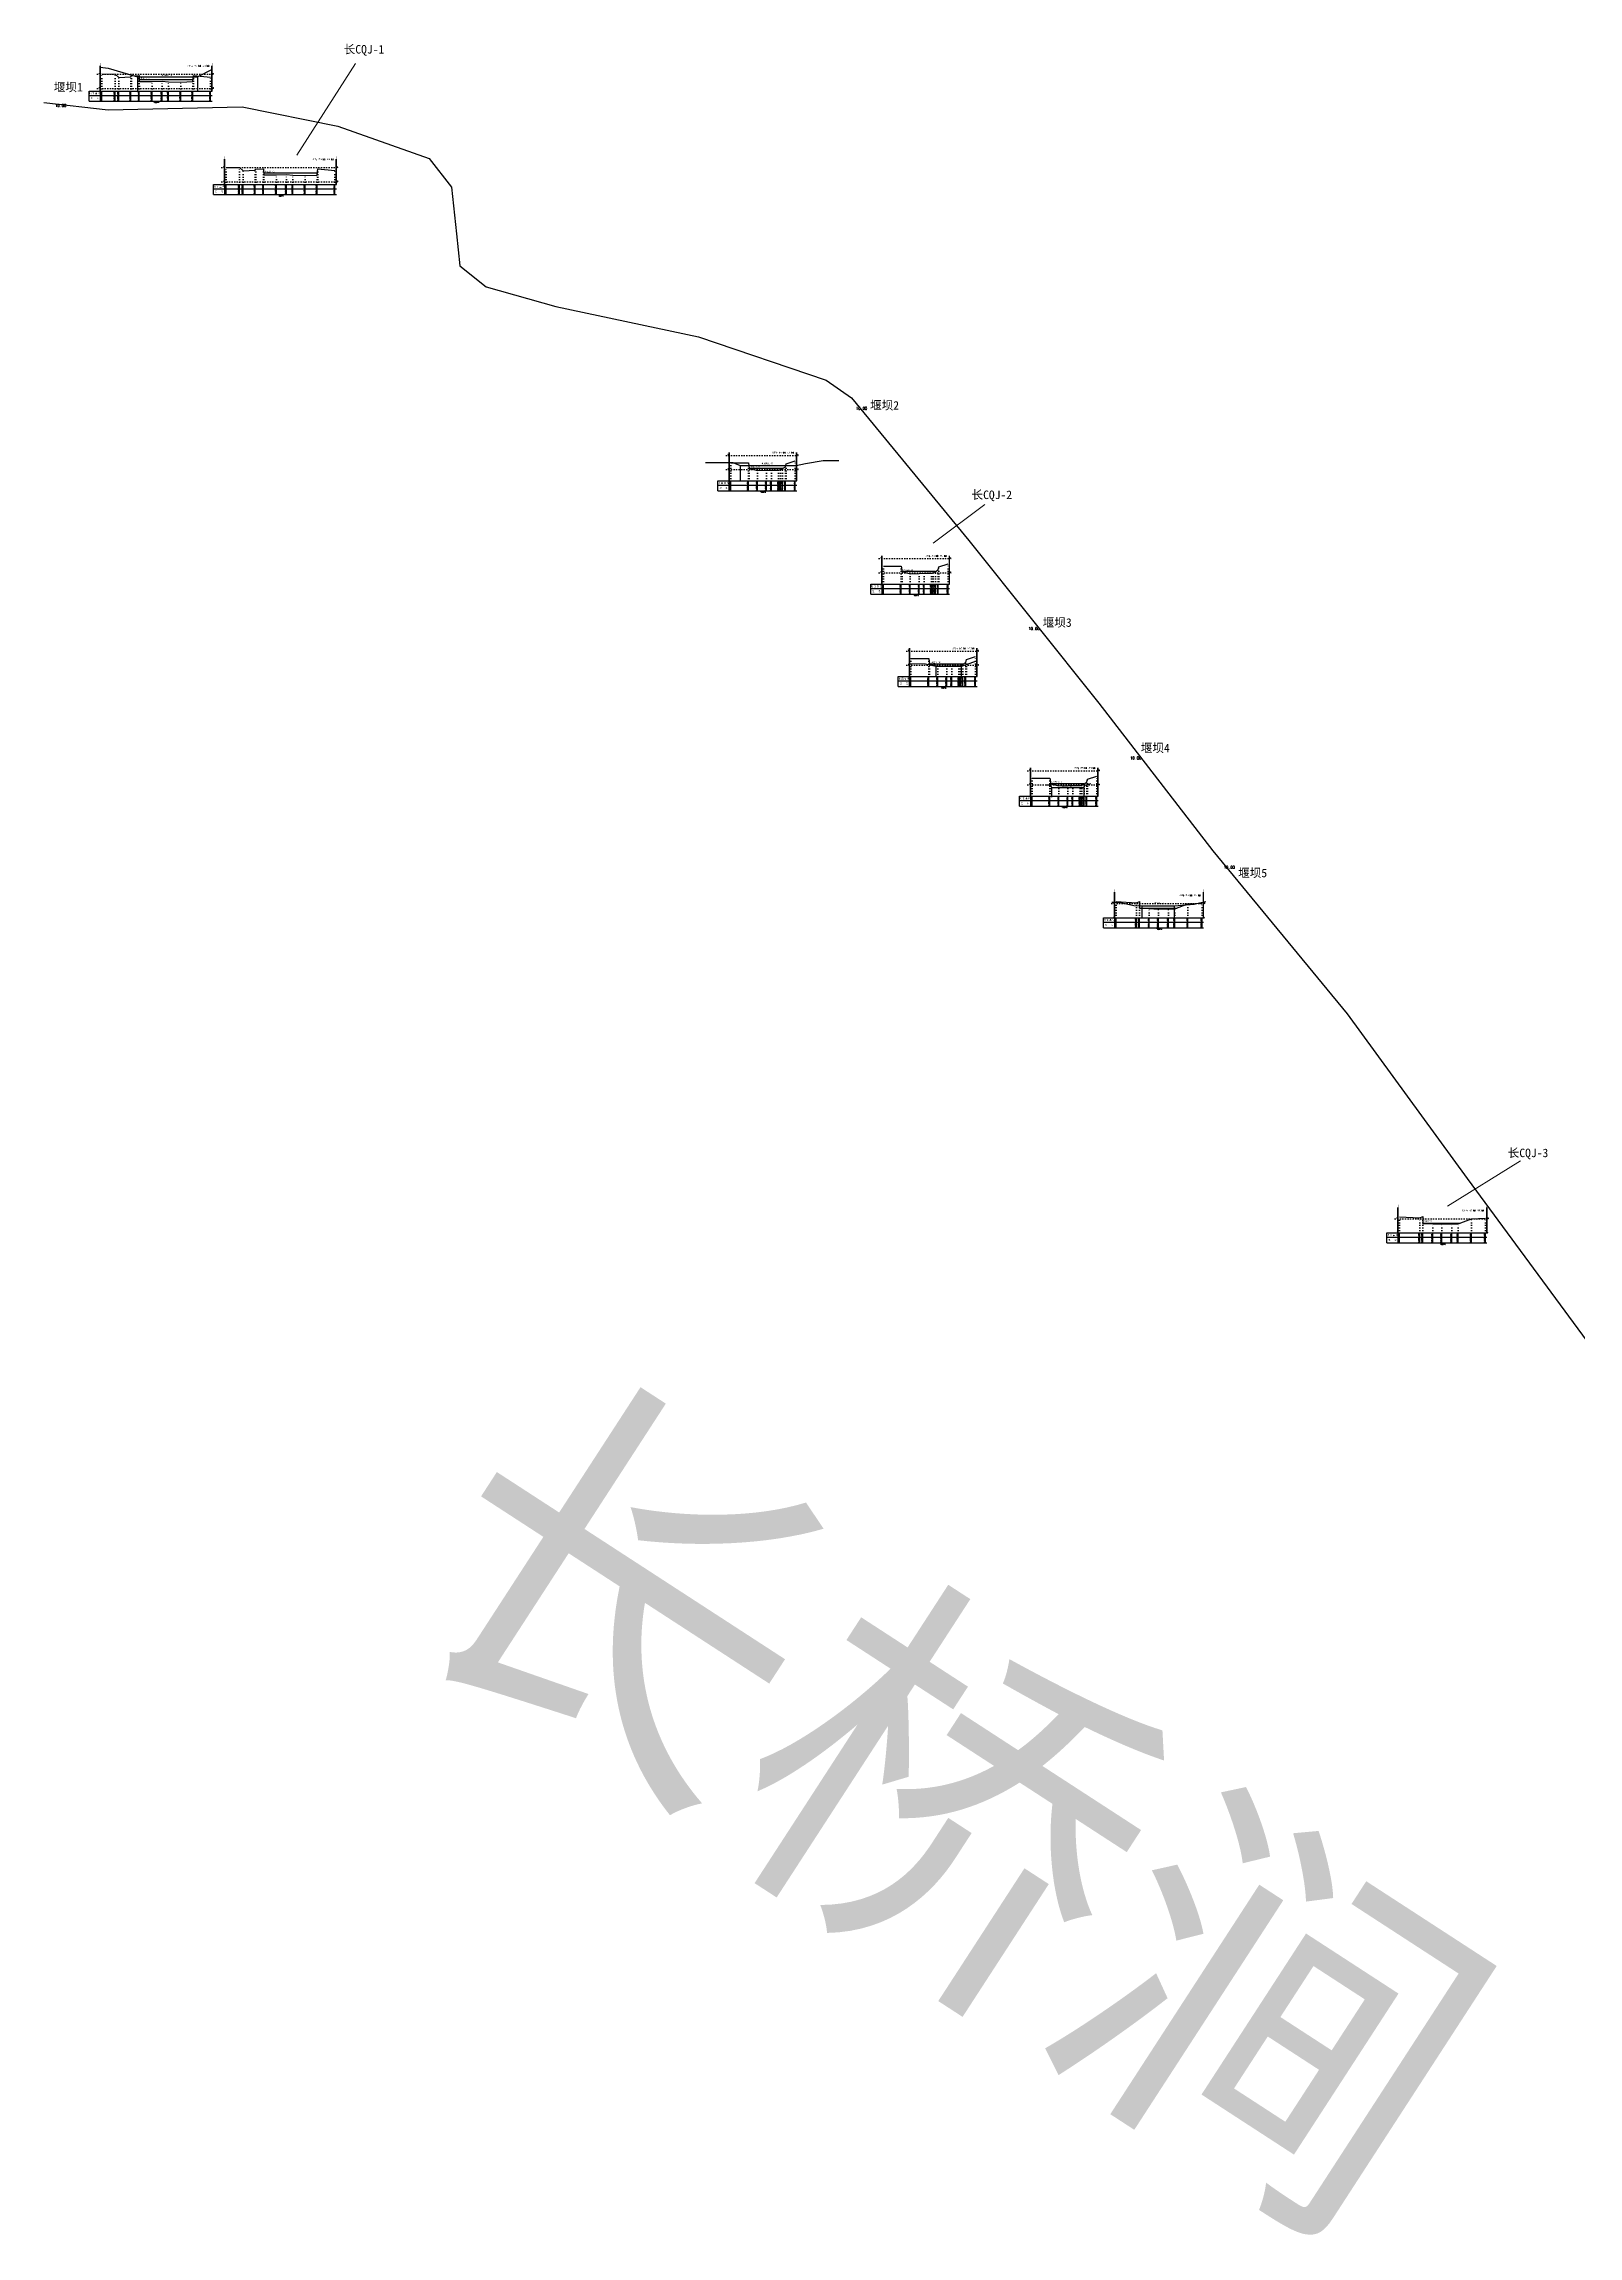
# Model space of a CAD drawing. Extents: x 487237 to 488316, y 3435969 to 3437048.
# Drawn here: x 487237 to 487777, y 3436276 to 3437048 of the extents above; entities that cross this region are included whole.
import ezdxf
from ezdxf.enums import TextEntityAlignment as Align

# ---------------------------------------------------------------- set-up
doc = ezdxf.new("R2010")
doc.units = 0
doc.header["$LTSCALE"] = 0.5
doc.linetypes.add('X4', pattern=[1.6, 0, -1.6])
doc.layers.get('0').update_dxf_attribs({"linetype": 'CONTINUOUS'})
for name, color, linetype in [('DMX', 1, 'CONTINUOUS'), ('zdm1', 2, 'CONTINUOUS'), ('ZDMT5', 3, 'CONTINUOUS'), ('堰坝', 7, 'CONTINUOUS'), ('断面线', 7, 'CONTINUOUS'), ('水位', 4, 'CONTINUOUS'), ('水工建筑物', 5, 'CONTINUOUS'), ('河道名称', 7, 'CONTINUOUS'), ('河道结构线', 7, 'CONTINUOUS')]:
    doc.layers.add(name, color=color, linetype=linetype)
doc.layers.add('县级河道', color=12, linetype='CONTINUOUS', lineweight=60)
doc.layers.add('断面号', color=7, linetype='CONTINUOUS', lineweight=30)
doc.styles.add('HZ', font='rs.shx', dxfattribs={"width": 0.8, "bigfont": 'hztxt.shx'})
doc.styles.add('stxt', font='txt.shx', dxfattribs={"width": 0.8, "bigfont": 'hztxt.shx'})
doc.styles.add('宋体', font='')
doc.styles.add('微软雅黑', font='msyh.ttf')
doc.styles.get('宋体').set_extended_font_data('SimSun')

# ---------------------------------------------------------------- blocks, each defined once
blk = doc.blocks.new('0806042')
at = {"linetype": 'Continuous'}
blk.add_lwpolyline([(-0.1, 0, 0.2, 0.2, 1), (0.1, 0, 0.2, 0.2, 1)], format="xyseb", close=True, dxfattribs=at)

msp = doc.modelspace()

# ---------------------------------------------------------------- linework, layer by layer
at = {"layer": 'DMX', "linetype": 'Continuous', "flags": 128}
for points in [[(487257.07, 3437037.83), (487261.75, 3437037.82), (487263.03, 3437036.62), (487267.31, 3437036.83), (487267.57, 3437037.2), (487270.27, 3437037.31), (487270.29, 3437035.42), (487270.4, 3437035.2), (487274.81, 3437035.18), (487278.31, 3437035.28), (487280.6, 3437035.08), (487284.94, 3437034.97), (487289.15, 3437035.15), (487289.36, 3437037.28), (487295.43, 3437036.69)], [(487300.9, 3437004.91), (487305.58, 3437004.9), (487306.86, 3437003.7), (487311.14, 3437003.91), (487311.4, 3437004.28), (487314.1, 3437004.39), (487314.12, 3437002.5), (487314.23, 3437002.28), (487318.64, 3437002.26), (487322.14, 3437002.36), (487324.43, 3437002.16), (487328.77, 3437002.05), (487332.98, 3437002.23), (487333.19, 3437004.36), (487339.26, 3437003.77)], [(487478.73, 3436900.79), (487484.98, 3436900.79), (487485.27, 3436898.85), (487488.18, 3436898.08), (487491.36, 3436898.19), (487493.1, 3436898.24), (487495.64, 3436898.28), (487496.24, 3436898.36), (487497.03, 3436898.83), (487498.04, 3436899.44), (487498.25, 3436900.49), (487501.5, 3436901.55)], [(487532.6, 3436864.43), (487538.85, 3436864.43), (487539.14, 3436862.49), (487542.05, 3436861.72), (487545.23, 3436861.83), (487546.97, 3436861.88), (487549.51, 3436861.92), (487550.11, 3436862), (487550.9, 3436862.47), (487551.91, 3436863.08), (487552.12, 3436864.13), (487555.37, 3436865.19)], [(487542.29, 3436831.82), (487548.54, 3436831.82), (487548.83, 3436829.88), (487551.74, 3436829.11), (487554.92, 3436829.22), (487556.66, 3436829.27), (487559.2, 3436829.31), (487559.8, 3436829.39), (487560.59, 3436829.86), (487561.6, 3436830.47), (487561.81, 3436831.52), (487565.06, 3436832.58)], [(487584.99, 3436789.68), (487591.24, 3436789.68), (487591.53, 3436787.74), (487594.44, 3436786.97), (487597.62, 3436787.08), (487599.36, 3436787.13), (487601.9, 3436787.17), (487602.5, 3436787.25), (487603.29, 3436787.72), (487604.3, 3436788.33), (487604.51, 3436789.38), (487607.76, 3436790.44)], [(487614.61, 3436746.22), (487621.76, 3436745.81), (487622.8, 3436746.24), (487622.85, 3436743.84), (487626.3, 3436743.73), (487629.5, 3436743.6), (487633.02, 3436743.65), (487635.25, 3436743.67), (487639.92, 3436745.41), (487644.9, 3436745.71)], [(487714.5, 3436635.19), (487721.65, 3436634.78), (487722.69, 3436635.21), (487722.74, 3436632.81), (487726.19, 3436632.7), (487729.39, 3436632.57), (487732.91, 3436632.62), (487735.14, 3436632.64), (487739.81, 3436634.38), (487744.79, 3436634.68)]]:
    msp.add_lwpolyline(points, dxfattribs=at)
at = {"layer": 'zdm1', "linetype": 'X4'}
for p, q in [((487255.57, 3437037.75), (487296.93, 3437037.75)), ((487255.57, 3437032.75), (487296.93, 3437032.75)), ((487299.4, 3437004.83), (487340.76, 3437004.83)), ((487299.4, 3436999.83), (487340.76, 3436999.83)), ((487477.23, 3436903.45), (487503, 3436903.45)), ((487477.23, 3436898.45), (487503, 3436898.45)), ((487531.1, 3436867.09), (487556.87, 3436867.09)), ((487531.1, 3436862.09), (487556.87, 3436862.09)), ((487540.79, 3436834.48), (487566.56, 3436834.48)), ((487540.79, 3436829.48), (487566.56, 3436829.48)), ((487583.49, 3436792.34), (487609.26, 3436792.34)), ((487583.49, 3436787.34), (487609.26, 3436787.34)), ((487613.11, 3436745.48), (487646.4, 3436745.48)), ((487613.11, 3436740.48), (487646.4, 3436740.48)), ((487713, 3436634.45), (487746.29, 3436634.45)), ((487713, 3436629.45), (487746.29, 3436629.45))]:
    msp.add_line(p, q, dxfattribs=at)
at = {"layer": 'zdm1', "linetype": 'Continuous'}
for p, q in [((487256.52, 3437031.75), (487256.52, 3437040.75)), ((487256.62, 3437031.75), (487256.62, 3437040.75)), ((487295.88, 3437031.75), (487295.88, 3437040.75)), ((487295.98, 3437031.75), (487295.98, 3437040.75)), ((487252.57, 3437031.75), (487257.07, 3437031.75)), ((487252.57, 3437028.25), (487252.57, 3437031.75)), ((487252.57, 3437030.25), (487295.93, 3437030.25)), ((487256.57, 3437028.25), (487256.57, 3437031.75)), ((487257.07, 3437031.75), (487295.93, 3437031.75)), ((487252.57, 3437028.25), (487295.93, 3437028.25)), ((487300.35, 3436998.83), (487300.35, 3437007.83)), ((487300.45, 3436998.83), (487300.45, 3437007.83)), ((487339.71, 3436998.83), (487339.71, 3437007.83)), ((487339.81, 3436998.83), (487339.81, 3437007.83)), ((487296.4, 3436998.83), (487300.9, 3436998.83)), ((487296.4, 3436995.33), (487296.4, 3436998.83)), ((487300.4, 3436995.33), (487300.4, 3436998.83)), ((487300.9, 3436998.83), (487339.76, 3436998.83)), ((487296.4, 3436997.33), (487339.76, 3436997.33)), ((487296.4, 3436995.33), (487339.76, 3436995.33)), ((487478.18, 3436894.45), (487478.18, 3436904.45)), ((487478.28, 3436894.45), (487478.28, 3436904.45)), ((487501.95, 3436894.45), (487501.95, 3436904.45)), ((487502.05, 3436894.45), (487502.05, 3436904.45)), ((487474.23, 3436894.45), (487478.73, 3436894.45)), ((487474.23, 3436890.95), (487474.23, 3436894.45)), ((487474.23, 3436892.95), (487502, 3436892.95)), ((487474.23, 3436890.95), (487502, 3436890.95)), ((487478.23, 3436890.95), (487478.23, 3436894.45)), ((487478.73, 3436894.45), (487502, 3436894.45)), ((487532.05, 3436858.09), (487532.05, 3436868.09)), ((487532.15, 3436858.09), (487532.15, 3436868.09)), ((487555.82, 3436858.09), (487555.82, 3436868.09)), ((487555.92, 3436858.09), (487555.92, 3436868.09)), ((487528.1, 3436858.09), (487532.6, 3436858.09)), ((487528.1, 3436854.59), (487528.1, 3436858.09)), ((487528.1, 3436856.59), (487555.87, 3436856.59)), ((487528.1, 3436854.59), (487555.87, 3436854.59)), ((487532.1, 3436854.59), (487532.1, 3436858.09)), ((487532.6, 3436858.09), (487555.87, 3436858.09)), ((487541.74, 3436825.48), (487541.74, 3436835.48)), ((487541.84, 3436825.48), (487541.84, 3436835.48)), ((487565.51, 3436825.48), (487565.51, 3436835.48)), ((487565.61, 3436825.48), (487565.61, 3436835.48)), ((487537.79, 3436825.48), (487542.29, 3436825.48)), ((487537.79, 3436821.98), (487537.79, 3436825.48)), ((487537.79, 3436823.98), (487565.56, 3436823.98)), ((487537.79, 3436821.98), (487565.56, 3436821.98)), ((487541.79, 3436821.98), (487541.79, 3436825.48)), ((487542.29, 3436825.48), (487565.56, 3436825.48)), ((487584.44, 3436783.34), (487584.44, 3436793.34)), ((487584.54, 3436783.34), (487584.54, 3436793.34)), ((487608.21, 3436783.34), (487608.21, 3436793.34)), ((487608.31, 3436783.34), (487608.31, 3436793.34)), ((487580.49, 3436783.34), (487584.99, 3436783.34)), ((487580.49, 3436779.84), (487580.49, 3436783.34)), ((487584.49, 3436779.84), (487584.49, 3436783.34)), ((487584.99, 3436783.34), (487608.26, 3436783.34)), ((487580.49, 3436781.84), (487608.26, 3436781.84)), ((487580.49, 3436779.84), (487608.26, 3436779.84)), ((487614.06, 3436740.48), (487614.06, 3436749.48)), ((487614.16, 3436740.48), (487614.16, 3436749.48)), ((487645.35, 3436740.48), (487645.35, 3436749.48)), ((487645.45, 3436740.48), (487645.45, 3436749.48)), ((487610.11, 3436740.48), (487614.61, 3436740.48)), ((487610.11, 3436736.98), (487610.11, 3436740.48)), ((487610.11, 3436738.98), (487645.4, 3436738.98)), ((487610.11, 3436736.98), (487645.4, 3436736.98)), ((487614.11, 3436736.98), (487614.11, 3436740.48)), ((487614.61, 3436740.48), (487645.4, 3436740.48)), ((487713.95, 3436629.45), (487713.95, 3436638.45)), ((487714.05, 3436629.45), (487714.05, 3436638.45)), ((487745.24, 3436629.45), (487745.24, 3436638.45)), ((487745.34, 3436629.45), (487745.34, 3436638.45)), ((487710, 3436629.45), (487714.5, 3436629.45)), ((487710, 3436625.95), (487710, 3436629.45)), ((487710, 3436627.95), (487745.29, 3436627.95)), ((487714, 3436625.95), (487714, 3436629.45)), ((487714.5, 3436629.45), (487745.29, 3436629.45)), ((487710, 3436625.95), (487745.29, 3436625.95))]:
    msp.add_line(p, q, dxfattribs=at)
at = {"layer": 'zdm1', "linetype": 'Continuous', "flags": 128}
for points in [[(487256.57, 3437040.75, 0.1, 0.1, 0), (487256.57, 3437041.75, 0.1, 0.1, 0)], [(487256.57, 3437038.75, 0.1, 0.1, 0), (487256.57, 3437039.75, 0.1, 0.1, 0)], [(487256.57, 3437036.75, 0.1, 0.1, 0), (487256.57, 3437037.75, 0.1, 0.1, 0)], [(487295.93, 3437040.75, 0.1, 0.1, 0), (487295.93, 3437041.75, 0.1, 0.1, 0)], [(487295.93, 3437038.75, 0.1, 0.1, 0), (487295.93, 3437039.75, 0.1, 0.1, 0)], [(487295.93, 3437036.75, 0.1, 0.1, 0), (487295.93, 3437037.75, 0.1, 0.1, 0)], [(487256.57, 3437034.75, 0.1, 0.1, 0), (487256.57, 3437035.75, 0.1, 0.1, 0)], [(487256.57, 3437032.75, 0.1, 0.1, 0), (487256.57, 3437033.75, 0.1, 0.1, 0)], [(487295.93, 3437034.75, 0.1, 0.1, 0), (487295.93, 3437035.75, 0.1, 0.1, 0)], [(487295.93, 3437032.75, 0.1, 0.1, 0), (487295.93, 3437033.75, 0.1, 0.1, 0)], [(487300.4, 3437007.83, 0.1, 0.1, 0), (487300.4, 3437008.83, 0.1, 0.1, 0)], [(487300.4, 3437005.83, 0.1, 0.1, 0), (487300.4, 3437006.83, 0.1, 0.1, 0)], [(487339.76, 3437007.83, 0.1, 0.1, 0), (487339.76, 3437008.83, 0.1, 0.1, 0)], [(487339.76, 3437005.83, 0.1, 0.1, 0), (487339.76, 3437006.83, 0.1, 0.1, 0)], [(487300.4, 3437003.83, 0.1, 0.1, 0), (487300.4, 3437004.83, 0.1, 0.1, 0)], [(487300.4, 3437001.83, 0.1, 0.1, 0), (487300.4, 3437002.83, 0.1, 0.1, 0)], [(487300.4, 3436999.83, 0.1, 0.1, 0), (487300.4, 3437000.83, 0.1, 0.1, 0)], [(487339.76, 3437003.83, 0.1, 0.1, 0), (487339.76, 3437004.83, 0.1, 0.1, 0)], [(487339.76, 3437001.83, 0.1, 0.1, 0), (487339.76, 3437002.83, 0.1, 0.1, 0)], [(487339.76, 3436999.83, 0.1, 0.1, 0), (487339.76, 3437000.83, 0.1, 0.1, 0)], [(487478.23, 3436903.45, 0.1, 0.1, 0), (487478.23, 3436904.45, 0.1, 0.1, 0)], [(487478.23, 3436901.45, 0.1, 0.1, 0), (487478.23, 3436902.45, 0.1, 0.1, 0)], [(487478.23, 3436899.45, 0.1, 0.1, 0), (487478.23, 3436900.45, 0.1, 0.1, 0)], [(487478.23, 3436897.45, 0.1, 0.1, 0), (487478.23, 3436898.45, 0.1, 0.1, 0)], [(487502, 3436903.45, 0.1, 0.1, 0), (487502, 3436904.45, 0.1, 0.1, 0)], [(487502, 3436901.45, 0.1, 0.1, 0), (487502, 3436902.45, 0.1, 0.1, 0)], [(487502, 3436899.45, 0.1, 0.1, 0), (487502, 3436900.45, 0.1, 0.1, 0)], [(487502, 3436897.45, 0.1, 0.1, 0), (487502, 3436898.45, 0.1, 0.1, 0)], [(487478.23, 3436895.45, 0.1, 0.1, 0), (487478.23, 3436896.45, 0.1, 0.1, 0)], [(487502, 3436895.45, 0.1, 0.1, 0), (487502, 3436896.45, 0.1, 0.1, 0)], [(487532.1, 3436867.09, 0.1, 0.1, 0), (487532.1, 3436868.09, 0.1, 0.1, 0)], [(487555.87, 3436867.09, 0.1, 0.1, 0), (487555.87, 3436868.09, 0.1, 0.1, 0)], [(487532.1, 3436865.09, 0.1, 0.1, 0), (487532.1, 3436866.09, 0.1, 0.1, 0)], [(487532.1, 3436863.09, 0.1, 0.1, 0), (487532.1, 3436864.09, 0.1, 0.1, 0)], [(487532.1, 3436861.09, 0.1, 0.1, 0), (487532.1, 3436862.09, 0.1, 0.1, 0)], [(487532.1, 3436859.09, 0.1, 0.1, 0), (487532.1, 3436860.09, 0.1, 0.1, 0)], [(487555.87, 3436865.09, 0.1, 0.1, 0), (487555.87, 3436866.09, 0.1, 0.1, 0)], [(487555.87, 3436863.09, 0.1, 0.1, 0), (487555.87, 3436864.09, 0.1, 0.1, 0)], [(487555.87, 3436861.09, 0.1, 0.1, 0), (487555.87, 3436862.09, 0.1, 0.1, 0)], [(487555.87, 3436859.09, 0.1, 0.1, 0), (487555.87, 3436860.09, 0.1, 0.1, 0)], [(487541.79, 3436834.48, 0.1, 0.1, 0), (487541.79, 3436835.48, 0.1, 0.1, 0)], [(487541.79, 3436832.48, 0.1, 0.1, 0), (487541.79, 3436833.48, 0.1, 0.1, 0)], [(487541.79, 3436830.48, 0.1, 0.1, 0), (487541.79, 3436831.48, 0.1, 0.1, 0)], [(487541.79, 3436828.48, 0.1, 0.1, 0), (487541.79, 3436829.48, 0.1, 0.1, 0)], [(487565.56, 3436834.48, 0.1, 0.1, 0), (487565.56, 3436835.48, 0.1, 0.1, 0)], [(487565.56, 3436832.48, 0.1, 0.1, 0), (487565.56, 3436833.48, 0.1, 0.1, 0)], [(487565.56, 3436830.48, 0.1, 0.1, 0), (487565.56, 3436831.48, 0.1, 0.1, 0)], [(487565.56, 3436828.48, 0.1, 0.1, 0), (487565.56, 3436829.48, 0.1, 0.1, 0)], [(487541.79, 3436826.48, 0.1, 0.1, 0), (487541.79, 3436827.48, 0.1, 0.1, 0)], [(487565.56, 3436826.48, 0.1, 0.1, 0), (487565.56, 3436827.48, 0.1, 0.1, 0)], [(487584.49, 3436792.34, 0.1, 0.1, 0), (487584.49, 3436793.34, 0.1, 0.1, 0)], [(487584.49, 3436790.34, 0.1, 0.1, 0), (487584.49, 3436791.34, 0.1, 0.1, 0)], [(487608.26, 3436792.34, 0.1, 0.1, 0), (487608.26, 3436793.34, 0.1, 0.1, 0)], [(487608.26, 3436790.34, 0.1, 0.1, 0), (487608.26, 3436791.34, 0.1, 0.1, 0)], [(487584.49, 3436788.34, 0.1, 0.1, 0), (487584.49, 3436789.34, 0.1, 0.1, 0)], [(487584.49, 3436786.34, 0.1, 0.1, 0), (487584.49, 3436787.34, 0.1, 0.1, 0)], [(487584.49, 3436784.34, 0.1, 0.1, 0), (487584.49, 3436785.34, 0.1, 0.1, 0)], [(487608.26, 3436788.34, 0.1, 0.1, 0), (487608.26, 3436789.34, 0.1, 0.1, 0)], [(487608.26, 3436786.34, 0.1, 0.1, 0), (487608.26, 3436787.34, 0.1, 0.1, 0)], [(487608.26, 3436784.34, 0.1, 0.1, 0), (487608.26, 3436785.34, 0.1, 0.1, 0)], [(487614.11, 3436749.48, 0.1, 0.1, 0), (487614.11, 3436750.48, 0.1, 0.1, 0)], [(487614.11, 3436747.48, 0.1, 0.1, 0), (487614.11, 3436748.48, 0.1, 0.1, 0)], [(487614.11, 3436745.48, 0.1, 0.1, 0), (487614.11, 3436746.48, 0.1, 0.1, 0)], [(487614.11, 3436743.48, 0.1, 0.1, 0), (487614.11, 3436744.48, 0.1, 0.1, 0)], [(487645.4, 3436749.48, 0.1, 0.1, 0), (487645.4, 3436750.48, 0.1, 0.1, 0)], [(487645.4, 3436747.48, 0.1, 0.1, 0), (487645.4, 3436748.48, 0.1, 0.1, 0)], [(487645.4, 3436745.48, 0.1, 0.1, 0), (487645.4, 3436746.48, 0.1, 0.1, 0)], [(487645.4, 3436743.48, 0.1, 0.1, 0), (487645.4, 3436744.48, 0.1, 0.1, 0)], [(487614.11, 3436741.48, 0.1, 0.1, 0), (487614.11, 3436742.48, 0.1, 0.1, 0)], [(487645.4, 3436741.48, 0.1, 0.1, 0), (487645.4, 3436742.48, 0.1, 0.1, 0)], [(487714, 3436638.45, 0.1, 0.1, 0), (487714, 3436639.45, 0.1, 0.1, 0)], [(487714, 3436636.45, 0.1, 0.1, 0), (487714, 3436637.45, 0.1, 0.1, 0)], [(487714, 3436634.45, 0.1, 0.1, 0), (487714, 3436635.45, 0.1, 0.1, 0)], [(487745.29, 3436638.45, 0.1, 0.1, 0), (487745.29, 3436639.45, 0.1, 0.1, 0)], [(487745.29, 3436636.45, 0.1, 0.1, 0), (487745.29, 3436637.45, 0.1, 0.1, 0)], [(487745.29, 3436634.45, 0.1, 0.1, 0), (487745.29, 3436635.45, 0.1, 0.1, 0)], [(487714, 3436632.45, 0.1, 0.1, 0), (487714, 3436633.45, 0.1, 0.1, 0)], [(487714, 3436630.45, 0.1, 0.1, 0), (487714, 3436631.45, 0.1, 0.1, 0)], [(487745.29, 3436632.45, 0.1, 0.1, 0), (487745.29, 3436633.45, 0.1, 0.1, 0)], [(487745.29, 3436630.45, 0.1, 0.1, 0), (487745.29, 3436631.45, 0.1, 0.1, 0)]]:
    msp.add_lwpolyline(points, format="xyseb", dxfattribs=at)
at = {"layer": 'ZDMT5', "linetype": 'X4'}
for p, q in [((487257.07, 3437031.75), (487257.07, 3437037.83)), ((487261.75, 3437031.75), (487261.75, 3437037.82)), ((487267.57, 3437031.75), (487267.57, 3437037.2)), ((487270.27, 3437031.75), (487270.27, 3437037.31)), ((487289.36, 3437031.75), (487289.36, 3437037.28)), ((487263.03, 3437031.75), (487263.03, 3437036.62)), ((487267.31, 3437031.75), (487267.31, 3437036.83)), ((487270.29, 3437031.75), (487270.29, 3437035.42)), ((487270.4, 3437031.75), (487270.4, 3437035.2)), ((487274.81, 3437031.75), (487274.81, 3437035.18)), ((487278.31, 3437031.75), (487278.31, 3437035.28)), ((487280.6, 3437031.75), (487280.6, 3437035.08)), ((487284.94, 3437031.75), (487284.94, 3437034.97)), ((487289.15, 3437031.75), (487289.15, 3437035.15)), ((487295.43, 3437031.75), (487295.43, 3437036.69)), ((487300.9, 3436998.83), (487300.9, 3437004.91)), ((487305.58, 3436998.83), (487305.58, 3437004.9)), ((487306.86, 3436998.83), (487306.86, 3437003.7)), ((487311.14, 3436998.83), (487311.14, 3437003.91)), ((487311.4, 3436998.83), (487311.4, 3437004.28)), ((487314.1, 3436998.83), (487314.1, 3437004.39)), ((487314.12, 3436998.83), (487314.12, 3437002.5)), ((487314.23, 3436998.83), (487314.23, 3437002.28)), ((487318.64, 3436998.83), (487318.64, 3437002.26)), ((487322.14, 3436998.83), (487322.14, 3437002.36)), ((487324.43, 3436998.83), (487324.43, 3437002.16)), ((487328.77, 3436998.83), (487328.77, 3437002.05)), ((487332.98, 3436998.83), (487332.98, 3437002.23)), ((487333.19, 3436998.83), (487333.19, 3437004.36)), ((487339.26, 3436998.83), (487339.26, 3437003.77)), ((487478.73, 3436894.45), (487478.73, 3436900.79)), ((487484.98, 3436894.45), (487484.98, 3436900.79)), ((487485.27, 3436894.45), (487485.27, 3436898.85)), ((487488.18, 3436894.45), (487488.18, 3436898.08)), ((487491.36, 3436894.45), (487491.36, 3436898.19)), ((487493.1, 3436894.45), (487493.1, 3436898.24)), ((487495.64, 3436894.45), (487495.64, 3436898.28)), ((487496.24, 3436894.45), (487496.24, 3436898.36)), ((487497.03, 3436894.45), (487497.03, 3436898.83)), ((487498.04, 3436894.45), (487498.04, 3436899.44)), ((487498.25, 3436894.45), (487498.25, 3436900.49)), ((487501.5, 3436894.45), (487501.5, 3436901.55)), ((487532.6, 3436858.09), (487532.6, 3436864.43)), ((487538.85, 3436858.09), (487538.85, 3436864.43)), ((487539.14, 3436858.09), (487539.14, 3436862.49)), ((487542.05, 3436858.09), (487542.05, 3436861.72)), ((487545.23, 3436858.09), (487545.23, 3436861.83)), ((487546.97, 3436858.09), (487546.97, 3436861.88)), ((487549.51, 3436858.09), (487549.51, 3436861.92)), ((487550.11, 3436858.09), (487550.11, 3436862)), ((487550.9, 3436858.09), (487550.9, 3436862.47)), ((487551.91, 3436858.09), (487551.91, 3436863.08)), ((487552.12, 3436858.09), (487552.12, 3436864.13)), ((487555.37, 3436858.09), (487555.37, 3436865.19)), ((487542.29, 3436825.48), (487542.29, 3436831.82)), ((487548.54, 3436825.48), (487548.54, 3436831.82)), ((487548.83, 3436825.48), (487548.83, 3436829.88)), ((487551.74, 3436825.48), (487551.74, 3436829.11)), ((487554.92, 3436825.48), (487554.92, 3436829.22)), ((487556.66, 3436825.48), (487556.66, 3436829.27)), ((487559.2, 3436825.48), (487559.2, 3436829.31)), ((487559.8, 3436825.48), (487559.8, 3436829.39)), ((487560.59, 3436825.48), (487560.59, 3436829.86)), ((487561.6, 3436825.48), (487561.6, 3436830.47)), ((487561.81, 3436825.48), (487561.81, 3436831.52)), ((487565.06, 3436825.48), (487565.06, 3436832.58)), ((487607.76, 3436783.34), (487607.76, 3436790.44)), ((487584.99, 3436783.34), (487584.99, 3436789.68)), ((487591.24, 3436783.34), (487591.24, 3436789.68)), ((487591.53, 3436783.34), (487591.53, 3436787.74)), ((487594.44, 3436783.34), (487594.44, 3436786.97)), ((487597.62, 3436783.34), (487597.62, 3436787.08)), ((487599.36, 3436783.34), (487599.36, 3436787.13)), ((487601.9, 3436783.34), (487601.9, 3436787.17)), ((487602.5, 3436783.34), (487602.5, 3436787.25)), ((487603.29, 3436783.34), (487603.29, 3436787.72)), ((487604.3, 3436783.34), (487604.3, 3436788.33)), ((487604.51, 3436783.34), (487604.51, 3436789.38)), ((487614.61, 3436740.48), (487614.61, 3436746.22)), ((487621.76, 3436740.48), (487621.76, 3436745.81)), ((487622.8, 3436740.48), (487622.8, 3436746.24)), ((487622.85, 3436740.48), (487622.85, 3436743.84)), ((487626.3, 3436740.48), (487626.3, 3436743.73)), ((487629.5, 3436740.48), (487629.5, 3436743.6)), ((487633.02, 3436740.48), (487633.02, 3436743.65)), ((487635.25, 3436740.48), (487635.25, 3436743.67)), ((487639.92, 3436740.48), (487639.92, 3436745.41)), ((487644.9, 3436740.48), (487644.9, 3436745.71)), ((487714.5, 3436629.45), (487714.5, 3436635.19)), ((487721.65, 3436629.45), (487721.65, 3436634.78)), ((487722.69, 3436629.45), (487722.69, 3436635.21)), ((487722.74, 3436629.45), (487722.74, 3436632.81)), ((487726.19, 3436629.45), (487726.19, 3436632.7)), ((487729.39, 3436629.45), (487729.39, 3436632.57)), ((487732.91, 3436629.45), (487732.91, 3436632.62)), ((487735.14, 3436629.45), (487735.14, 3436632.64)), ((487739.81, 3436629.45), (487739.81, 3436634.38)), ((487744.79, 3436629.45), (487744.79, 3436634.68))]:
    msp.add_line(p, q, dxfattribs=at)
at = {"layer": 'ZDMT5', "linetype": 'Continuous'}
for p, q in [((487257.07, 3437028.25), (487257.07, 3437031.75)), ((487261.75, 3437028.25), (487261.75, 3437031.75)), ((487263.03, 3437028.25), (487263.03, 3437031.75)), ((487267.31, 3437028.25), (487267.31, 3437031.75)), ((487270.27, 3437028.25), (487270.27, 3437031.75)), ((487274.81, 3437028.25), (487274.81, 3437031.75)), ((487278.31, 3437028.25), (487278.31, 3437031.75)), ((487280.6, 3437028.25), (487280.6, 3437031.75)), ((487284.94, 3437028.25), (487284.94, 3437031.75)), ((487289.15, 3437028.25), (487289.15, 3437031.75)), ((487295.43, 3437028.25), (487295.43, 3437031.75)), ((487300.9, 3436995.33), (487300.9, 3436998.83)), ((487305.58, 3436995.33), (487305.58, 3436998.83)), ((487306.86, 3436995.33), (487306.86, 3436998.83)), ((487311.14, 3436995.33), (487311.14, 3436998.83)), ((487314.1, 3436995.33), (487314.1, 3436998.83)), ((487318.64, 3436995.33), (487318.64, 3436998.83)), ((487322.14, 3436995.33), (487322.14, 3436998.83)), ((487324.43, 3436995.33), (487324.43, 3436998.83)), ((487328.77, 3436995.33), (487328.77, 3436998.83)), ((487332.98, 3436995.33), (487332.98, 3436998.83)), ((487339.26, 3436995.33), (487339.26, 3436998.83)), ((487478.73, 3436890.95), (487478.73, 3436894.45)), ((487484.98, 3436890.95), (487484.98, 3436894.45)), ((487488.18, 3436890.95), (487488.18, 3436894.45)), ((487491.36, 3436890.95), (487491.36, 3436894.45)), ((487493.1, 3436890.95), (487493.1, 3436894.45)), ((487495.64, 3436890.95), (487495.64, 3436894.45)), ((487496.24, 3436890.95), (487496.24, 3436894.45)), ((487497.03, 3436890.95), (487497.03, 3436894.45)), ((487498.04, 3436890.95), (487498.04, 3436894.45)), ((487501.5, 3436890.95), (487501.5, 3436894.45)), ((487532.6, 3436854.59), (487532.6, 3436858.09)), ((487538.85, 3436854.59), (487538.85, 3436858.09)), ((487542.05, 3436854.59), (487542.05, 3436858.09)), ((487545.23, 3436854.59), (487545.23, 3436858.09)), ((487546.97, 3436854.59), (487546.97, 3436858.09)), ((487549.51, 3436854.59), (487549.51, 3436858.09)), ((487550.11, 3436854.59), (487550.11, 3436858.09)), ((487550.9, 3436854.59), (487550.9, 3436858.09)), ((487551.91, 3436854.59), (487551.91, 3436858.09)), ((487555.37, 3436854.59), (487555.37, 3436858.09)), ((487542.29, 3436821.98), (487542.29, 3436825.48)), ((487548.54, 3436821.98), (487548.54, 3436825.48)), ((487551.74, 3436821.98), (487551.74, 3436825.48)), ((487554.92, 3436821.98), (487554.92, 3436825.48)), ((487556.66, 3436821.98), (487556.66, 3436825.48)), ((487559.2, 3436821.98), (487559.2, 3436825.48)), ((487559.8, 3436821.98), (487559.8, 3436825.48)), ((487560.59, 3436821.98), (487560.59, 3436825.48)), ((487561.6, 3436821.98), (487561.6, 3436825.48)), ((487565.06, 3436821.98), (487565.06, 3436825.48)), ((487584.99, 3436779.84), (487584.99, 3436783.34)), ((487591.24, 3436779.84), (487591.24, 3436783.34)), ((487594.44, 3436779.84), (487594.44, 3436783.34)), ((487597.62, 3436779.84), (487597.62, 3436783.34)), ((487599.36, 3436779.84), (487599.36, 3436783.34)), ((487601.9, 3436779.84), (487601.9, 3436783.34)), ((487602.5, 3436779.84), (487602.5, 3436783.34)), ((487603.29, 3436779.84), (487603.29, 3436783.34)), ((487604.3, 3436779.84), (487604.3, 3436783.34)), ((487607.76, 3436779.84), (487607.76, 3436783.34)), ((487614.61, 3436736.98), (487614.61, 3436740.48)), ((487621.76, 3436736.98), (487621.76, 3436740.48)), ((487622.8, 3436736.98), (487622.8, 3436740.48)), ((487626.3, 3436736.98), (487626.3, 3436740.48)), ((487629.5, 3436736.98), (487629.5, 3436740.48)), ((487633.02, 3436736.98), (487633.02, 3436740.48)), ((487635.25, 3436736.98), (487635.25, 3436740.48)), ((487639.92, 3436736.98), (487639.92, 3436740.48)), ((487644.9, 3436736.98), (487644.9, 3436740.48)), ((487714.5, 3436625.95), (487714.5, 3436629.45)), ((487721.65, 3436625.95), (487721.65, 3436629.45)), ((487722.69, 3436625.95), (487722.69, 3436629.45)), ((487726.19, 3436625.95), (487726.19, 3436629.45)), ((487729.39, 3436625.95), (487729.39, 3436629.45)), ((487732.91, 3436625.95), (487732.91, 3436629.45)), ((487735.14, 3436625.95), (487735.14, 3436629.45)), ((487739.81, 3436625.95), (487739.81, 3436629.45)), ((487744.79, 3436625.95), (487744.79, 3436629.45))]:
    msp.add_line(p, q, dxfattribs=at)
at = {"layer": '县级河道', "lineweight": 0, "const_width": 0.1}
msp.add_lwpolyline([(487236.68, 3437027.79), (487259.31, 3437025.22), (487306.54, 3437026.28), (487340.27, 3437019.4), (487372.42, 3437008.02), (487380.36, 3436997.97), (487382.08, 3436981.56), (487383.27, 3436970.19), (487392.53, 3436962.78), (487417.14, 3436955.9), (487467.41, 3436945.18), (487512.39, 3436929.97), (487521.38, 3436923.75), (487562.66, 3436873.48), (487608.56, 3436816.07), (487648.65, 3436764.08), (487696.01, 3436706.66), (487738.34, 3436648.59), (487783.58, 3436587.2)], dxfattribs=at)
at = {"layer": '堰坝', "linetype": 'Continuous', "flags": 128}
for points in [[(487256.52, 3437040.19), (487259.25, 3437039.93), (487269.65, 3437036.88), (487290.78, 3437036.84), (487295.88, 3437039.39)], [(487269.65, 3437036.88), (487269.65, 3437031.75)], [(487290.78, 3437036.84), (487290.78, 3437031.75)], [(487469.85, 3436900.96), (487479.15, 3436900.91), (487479.52, 3436900.95), (487482.02, 3436899.88), (487501.85, 3436899.92), (487505.13, 3436900.58), (487511.39, 3436901.69), (487516.88, 3436901.65)], [(487482.02, 3436899.88), (487482.02, 3436894.45)], [(487501.85, 3436899.92), (487501.85, 3436894.45)], [(487541.96, 3436830.13), (487547.39, 3436830.04), (487551, 3436829.21), (487559.99, 3436829.21), (487561.71, 3436829.78), (487565.51, 3436831.04)], [(487551, 3436829.21), (487551, 3436825.48)], [(487559.99, 3436829.21), (487559.99, 3436825.48)], [(487589.67, 3436787.34), (487591.51, 3436787.35), (487591.84, 3436786.45), (487603.2, 3436786.38), (487603.7, 3436787.24), (487605.73, 3436787.83), (487605.73, 3436787.83), (487605.73, 3436787.83)], [(487591.84, 3436786.45), (487591.84, 3436782.99)], [(487603.2, 3436786.38), (487603.18, 3436782.71)], [(487613.08, 3436746), (487615.55, 3436745.96), (487620.89, 3436744.78), (487623.71, 3436744.71), (487629.8, 3436744.71), (487635.07, 3436744.75), (487642.15, 3436745.3), (487644.04, 3436745.72), (487646.18, 3436746.29)], [(487623.71, 3436744.71), (487623.71, 3436740.48)], [(487635.07, 3436744.75), (487635.07, 3436740.48)]]:
    msp.add_lwpolyline(points, dxfattribs=at)
at = {"layer": '断面线', "color": 3, "lineweight": 0}
for points in [[(487346.52, 3437041.58, 0), (487325.85, 3437009.26, 0)], [(487550.1, 3436872.53, 0), (487568.37, 3436886.12, 0)], [(487731.36, 3436638.89, 10.23), (487757.11, 3436654.84, 0)]]:
    msp.add_polyline3d(points, dxfattribs=at)
at = {"layer": '水位', "linetype": 'Continuous', "flags": 128}
for points in [[(487289.22, 3437035.82), (487270.27, 3437035.82)], [(487333.05, 3437002.91), (487314.1, 3437002.91)], [(487496.98, 3436898.84), (487485.33, 3436898.84)], [(487550.85, 3436862.47), (487539.21, 3436862.47)], [(487560.54, 3436829.86), (487548.89, 3436829.86)], [(487603.24, 3436787.72), (487591.59, 3436787.72)], [(487622.85, 3436743.95), (487636, 3436743.95)], [(487722.74, 3436632.92), (487735.89, 3436632.92)]]:
    msp.add_lwpolyline(points, dxfattribs=at)
at = {"layer": '河道结构线', "color": 9}
msp.add_lwpolyline([(487236.68, 3437027.79), (487259.31, 3437025.22), (487306.54, 3437026.28), (487340.27, 3437019.4), (487372.42, 3437008.02), (487380.36, 3436997.97), (487382.08, 3436981.56), (487383.27, 3436970.19), (487392.53, 3436962.78), (487417.14, 3436955.9), (487467.41, 3436945.18), (487512.39, 3436929.97), (487521.38, 3436923.75), (487562.66, 3436873.48), (487608.56, 3436816.07), (487648.65, 3436764.08), (487696.01, 3436706.66), (487738.34, 3436648.59), (487783.58, 3436587.2)], dxfattribs=at)
msp.add_lwpolyline([(487236.68, 3437027.79), (487259.31, 3437025.22), (487306.54, 3437026.28), (487340.27, 3437019.4), (487372.42, 3437008.02), (487380.36, 3436997.97), (487382.08, 3436981.56), (487383.27, 3436970.19), (487392.53, 3436962.78), (487417.14, 3436955.9), (487467.41, 3436945.18), (487512.39, 3436929.97), (487521.38, 3436923.75), (487562.66, 3436873.48), (487608.56, 3436816.07), (487648.65, 3436764.08), (487696.01, 3436706.66), (487738.34, 3436648.59), (487783.58, 3436587.2)], dxfattribs=at)
msp.add_lwpolyline([(487236.68, 3437027.79), (487259.31, 3437025.22), (487306.54, 3437026.28), (487340.27, 3437019.4), (487372.42, 3437008.02), (487380.36, 3436997.97), (487382.08, 3436981.56), (487383.27, 3436970.19), (487392.53, 3436962.78), (487417.14, 3436955.9), (487467.41, 3436945.18), (487512.39, 3436929.97), (487521.38, 3436923.75), (487562.66, 3436873.48), (487608.56, 3436816.07), (487648.65, 3436764.08), (487696.01, 3436706.66), (487738.34, 3436648.59), (487783.58, 3436587.2)], dxfattribs=at)
msp.add_lwpolyline([(487236.68, 3437027.79), (487259.31, 3437025.22), (487306.54, 3437026.28), (487340.27, 3437019.4), (487372.42, 3437008.02), (487380.36, 3436997.97), (487382.08, 3436981.56), (487383.27, 3436970.19), (487392.53, 3436962.78), (487417.14, 3436955.9), (487467.41, 3436945.18), (487512.39, 3436929.97), (487521.38, 3436923.75), (487562.66, 3436873.48), (487608.56, 3436816.07), (487648.65, 3436764.08), (487696.01, 3436706.66), (487738.34, 3436648.59), (487783.58, 3436587.2)], dxfattribs=at)
msp.add_lwpolyline([(487236.68, 3437027.79), (487259.31, 3437025.22), (487306.54, 3437026.28), (487340.27, 3437019.4), (487372.42, 3437008.02), (487380.36, 3436997.97), (487382.08, 3436981.56), (487383.27, 3436970.19), (487392.53, 3436962.78), (487417.14, 3436955.9), (487467.41, 3436945.18), (487512.39, 3436929.97), (487521.38, 3436923.75), (487562.66, 3436873.48), (487608.56, 3436816.07), (487648.65, 3436764.08), (487696.01, 3436706.66), (487738.34, 3436648.59), (487783.58, 3436587.2)], dxfattribs=at)
msp.add_lwpolyline([(487236.68, 3437027.79), (487259.31, 3437025.22), (487306.54, 3437026.28), (487340.27, 3437019.4), (487372.42, 3437008.02), (487380.36, 3436997.97), (487382.08, 3436981.56), (487383.27, 3436970.19), (487392.53, 3436962.78), (487417.14, 3436955.9), (487467.41, 3436945.18), (487512.39, 3436929.97), (487521.38, 3436923.75), (487562.66, 3436873.48), (487608.56, 3436816.07), (487648.65, 3436764.08), (487696.01, 3436706.66), (487738.34, 3436648.59), (487783.58, 3436587.2)], dxfattribs=at)
msp.add_lwpolyline([(487236.68, 3437027.79), (487259.31, 3437025.22), (487306.54, 3437026.28), (487340.27, 3437019.4), (487372.42, 3437008.02), (487380.36, 3436997.97), (487382.08, 3436981.56), (487383.27, 3436970.19), (487392.53, 3436962.78), (487417.14, 3436955.9), (487467.41, 3436945.18), (487512.39, 3436929.97), (487521.38, 3436923.75), (487562.66, 3436873.48), (487608.56, 3436816.07), (487648.65, 3436764.08), (487696.01, 3436706.66), (487738.34, 3436648.59), (487783.58, 3436587.2)], dxfattribs=at)
msp.add_lwpolyline([(487236.68, 3437027.79), (487259.31, 3437025.22), (487306.54, 3437026.28), (487340.27, 3437019.4), (487372.42, 3437008.02), (487380.36, 3436997.97), (487382.08, 3436981.56), (487383.27, 3436970.19), (487392.53, 3436962.78), (487417.14, 3436955.9), (487467.41, 3436945.18), (487512.39, 3436929.97), (487521.38, 3436923.75), (487562.66, 3436873.48), (487608.56, 3436816.07), (487648.65, 3436764.08), (487696.01, 3436706.66), (487738.34, 3436648.59), (487783.58, 3436587.2)], dxfattribs=at)

# ---------------------------------------------------------------- block references
at = {"layer": '水工建筑物', "linetype": 'Continuous'}
ref = msp.add_blockref('0806042', (487242.57, 3437026.22, 10), dxfattribs=dict(at, xscale=0.5, yscale=0.5, zscale=0.5))
ref.add_attrib('ZS', '10', dxfattribs={"layer": '0', "linetype": 'Continuous', "height": 1, "style": 'stxt', "width": 0.8}).set_placement((487242.17, 3437026.22, 10), align=Align.RIGHT)
ref.add_attrib('XS', '00', (487242.97, 3437026.22, 10), dxfattribs={"layer": '0', "linetype": 'Continuous', "height": 1, "style": 'stxt', "width": 0.8})
ref = msp.add_blockref('0806042', (487524.87, 3436919.51, 10), dxfattribs=dict(at, xscale=0.5, yscale=0.5, zscale=0.5))
ref.add_attrib('ZS', '10', dxfattribs={"layer": '0', "linetype": 'Continuous', "height": 1, "style": 'stxt', "width": 0.8}).set_placement((487524.47, 3436919.51, 10), align=Align.RIGHT)
ref.add_attrib('XS', '00', (487525.27, 3436919.51, 10), dxfattribs={"layer": '0', "linetype": 'Continuous', "height": 1, "style": 'stxt', "width": 0.8})
ref = msp.add_blockref('0806042', (487585.65, 3436841.92, 10), dxfattribs=dict(at, xscale=0.5, yscale=0.5, zscale=0.5))
ref.add_attrib('ZS', '10', dxfattribs={"layer": '0', "linetype": 'Continuous', "height": 1, "style": 'stxt', "width": 0.8}).set_placement((487585.25, 3436841.92, 10), align=Align.RIGHT)
ref.add_attrib('XS', '00', (487586.05, 3436841.92, 10), dxfattribs={"layer": '0', "linetype": 'Continuous', "height": 1, "style": 'stxt', "width": 0.8})
ref = msp.add_blockref('0806042', (487621.53, 3436796.29, 10), dxfattribs=dict(at, xscale=0.5, yscale=0.5, zscale=0.5))
ref.add_attrib('ZS', '10', dxfattribs={"layer": '0', "linetype": 'Continuous', "height": 1, "style": 'stxt', "width": 0.8}).set_placement((487621.12, 3436796.29, 10), align=Align.RIGHT)
ref.add_attrib('XS', '00', (487621.92, 3436796.29, 10), dxfattribs={"layer": '0', "linetype": 'Continuous', "height": 1, "style": 'stxt', "width": 0.8})
ref = msp.add_blockref('0806042', (487654.51, 3436757.82, 10), dxfattribs=dict(at, xscale=0.5, yscale=0.5, zscale=0.5))
ref.add_attrib('ZS', '10', dxfattribs={"layer": '0', "linetype": 'Continuous', "height": 1, "style": 'stxt', "width": 0.8}).set_placement((487654.11, 3436757.82, 10), align=Align.RIGHT)
ref.add_attrib('XS', '00', (487654.91, 3436757.82, 10), dxfattribs={"layer": '0', "linetype": 'Continuous', "height": 1, "style": 'stxt', "width": 0.8})

# ---------------------------------------------------------------- texts
at = {"layer": 'zdm1', "linetype": 'Continuous', "style": 'HZ', "width": 0.8}
for s, p in [('15', (487256.47, 3437037.75)), ('10', (487256.47, 3437032.75)), ('15', (487300.3, 3437004.83)), ('10', (487300.3, 3436999.83)), ('15', (487478.13, 3436903.45)), ('10', (487478.13, 3436898.45)), ('15', (487532, 3436867.09)), ('10', (487532, 3436862.09)), ('15', (487541.69, 3436834.48)), ('10', (487541.69, 3436829.48)), ('15', (487584.39, 3436792.34)), ('10', (487584.39, 3436787.34)), ('10', (487614.01, 3436745.48)), ('5', (487614.01, 3436740.48)), ('10', (487713.9, 3436634.45)), ('5', (487713.9, 3436629.45))]:
    msp.add_text(s, height=0.3, dxfattribs=at).set_placement(p, align=Align.BOTTOM_RIGHT)
for s, p in [('15', (487296.03, 3437037.75)), ('10', (487296.03, 3437032.75)), ('15', (487339.86, 3437004.83)), ('10', (487339.86, 3436999.83)), ('15', (487502.1, 3436903.45)), ('10', (487502.1, 3436898.45)), ('15', (487555.97, 3436867.09)), ('10', (487555.97, 3436862.09)), ('15', (487565.66, 3436834.48)), ('10', (487565.66, 3436829.48)), ('15', (487608.36, 3436792.34)), ('10', (487608.36, 3436787.34)), ('10', (487645.5, 3436745.48)), ('5', (487645.5, 3436740.48)), ('5', (487745.39, 3436629.45)), ('10', (487745.39, 3436634.45))]:
    msp.add_text(s, height=0.3, dxfattribs=at).set_placement(p)
for s, height, p in [('地 面 高 程', 0.6, (487254.57, 3437031)), ('里    程', 0.6, (487254.57, 3437029.25)), ('长CQJ-1', 0.4, (487276.25, 3437027.85)), ('地 面 高 程', 0.6, (487298.4, 3436998.08)), ('里    程', 0.6, (487298.4, 3436996.33)), ('长CQJ-1', 0.4, (487320.08, 3436994.93)), ('地 面 高 程', 0.6, (487476.23, 3436893.7)), ('里    程', 0.6, (487476.23, 3436891.95)), ('长CQJ-2', 0.4, (487490.11, 3436890.55)), ('地 面 高 程', 0.6, (487530.1, 3436857.34)), ('里    程', 0.6, (487530.1, 3436855.59)), ('长CQJ-2', 0.4, (487543.99, 3436854.19)), ('地 面 高 程', 0.6, (487539.79, 3436824.73)), ('里    程', 0.6, (487539.79, 3436822.98)), ('长CQJ-2', 0.4, (487553.67, 3436821.58)), ('地 面 高 程', 0.6, (487582.49, 3436782.59)), ('里    程', 0.6, (487582.49, 3436780.84)), ('长CQJ-2', 0.4, (487596.38, 3436779.44)), ('地 面 高 程', 0.6, (487612.11, 3436739.73)), ('里    程', 0.6, (487612.11, 3436737.98)), ('长CQJ-3', 0.4, (487629.76, 3436736.58)), ('地 面 高 程', 0.6, (487712, 3436628.7)), ('里    程', 0.6, (487712, 3436626.95)), ('长CQJ-3', 0.4, (487729.64, 3436625.55))]:
    msp.add_text(s, height=height, dxfattribs=at).set_placement(p, align=Align.MIDDLE)
at = {"layer": 'ZDMT5', "linetype": 'Continuous', "style": 'HZ', "width": 0.8}
for p in [(487294.93, 3437040.25), (487338.76, 3437007.33), (487501, 3436903.95), (487554.87, 3436867.59), (487564.56, 3436834.98), (487607.26, 3436792.84), (487644.4, 3436747.98), (487744.29, 3436636.95)]:
    msp.add_text('比例尺:  横向 1:1  纵向 1:1', height=0.5, dxfattribs=at).set_placement(p, align=Align.BOTTOM_RIGHT)
for s, p in [('15.08', (487257.02, 3437031)), ('0+000.0', (487257.02, 3437029.25)), ('15.07', (487261.7, 3437031)), ('0+004.7', (487261.7, 3437029.25)), ('13.87', (487262.98, 3437031)), ('0+006.0', (487262.98, 3437029.25)), ('14.08', (487267.26, 3437031)), ('0+010.2', (487267.26, 3437029.25)), ('14.56', (487270.22, 3437031)), ('0+013.2', (487270.22, 3437029.25)), ('12.43', (487274.76, 3437031)), ('0+017.7', (487274.76, 3437029.25)), ('12.53', (487278.26, 3437031)), ('0+021.2', (487278.26, 3437029.25)), ('12.33', (487280.55, 3437031)), ('0+023.5', (487280.55, 3437029.25)), ('12.22', (487284.89, 3437031)), ('0+027.9', (487284.89, 3437029.25)), ('12.40', (487289.1, 3437031)), ('0+032.1', (487289.1, 3437029.25)), ('13.94', (487295.38, 3437031)), ('0+038.4', (487295.38, 3437029.25)), ('15.08', (487300.85, 3436998.08)), ('15.07', (487305.53, 3436998.08)), ('13.87', (487306.81, 3436998.08)), ('14.08', (487311.09, 3436998.08)), ('14.56', (487314.05, 3436998.08)), ('12.43', (487318.59, 3436998.08)), ('12.53', (487322.09, 3436998.08)), ('12.33', (487324.38, 3436998.08)), ('12.22', (487328.72, 3436998.08)), ('12.40', (487332.93, 3436998.08)), ('13.94', (487339.21, 3436998.08)), ('0+000.0', (487300.85, 3436996.33)), ('0+004.7', (487305.53, 3436996.33)), ('0+006.0', (487306.81, 3436996.33)), ('0+010.2', (487311.09, 3436996.33)), ('0+013.2', (487314.05, 3436996.33)), ('0+017.7', (487318.59, 3436996.33)), ('0+021.2', (487322.09, 3436996.33)), ('0+023.5', (487324.38, 3436996.33)), ('0+027.9', (487328.72, 3436996.33)), ('0+032.1', (487332.93, 3436996.33)), ('0+038.4', (487339.21, 3436996.33)), ('12.34', (487478.68, 3436893.7)), ('0+000.0', (487478.68, 3436891.95)), ('12.34', (487484.93, 3436893.7)), ('0+006.3', (487484.93, 3436891.95)), ('9.63', (487488.13, 3436893.7)), ('0+009.5', (487488.13, 3436891.95)), ('9.74', (487491.31, 3436893.7)), ('0+012.6', (487491.31, 3436891.95)), ('9.79', (487493.05, 3436893.7)), ('0+014.4', (487493.05, 3436891.95)), ('9.83', (487495.59, 3436893.7)), ('0+016.9', (487495.59, 3436891.95)), ('9.91', (487496.19, 3436893.7)), ('0+017.5', (487496.19, 3436891.95)), ('10.38', (487496.98, 3436893.7)), ('0+018.3', (487496.98, 3436891.95)), ('10.99', (487497.99, 3436893.7)), ('0+019.3', (487497.99, 3436891.95)), ('13.10', (487501.45, 3436893.7)), ('0+022.8', (487501.45, 3436891.95)), ('12.34', (487532.55, 3436857.34)), ('0+000.0', (487532.55, 3436855.59)), ('12.34', (487538.8, 3436857.34)), ('0+006.3', (487538.8, 3436855.59)), ('9.63', (487542, 3436857.34)), ('0+009.5', (487542, 3436855.59)), ('9.74', (487545.18, 3436857.34)), ('0+012.6', (487545.18, 3436855.59)), ('9.79', (487546.92, 3436857.34)), ('0+014.4', (487546.92, 3436855.59)), ('9.83', (487549.46, 3436857.34)), ('0+016.9', (487549.46, 3436855.59)), ('9.91', (487550.06, 3436857.34)), ('0+017.5', (487550.06, 3436855.59)), ('10.38', (487550.85, 3436857.34)), ('0+018.3', (487550.85, 3436855.59)), ('10.99', (487551.86, 3436857.34)), ('0+019.3', (487551.86, 3436855.59)), ('13.10', (487555.32, 3436857.34)), ('0+022.8', (487555.32, 3436855.59)), ('12.34', (487542.24, 3436824.73)), ('0+000.0', (487542.24, 3436822.98)), ('12.34', (487548.49, 3436824.73)), ('0+006.3', (487548.49, 3436822.98)), ('9.63', (487551.69, 3436824.73)), ('0+009.5', (487551.69, 3436822.98)), ('9.74', (487554.87, 3436824.73)), ('0+012.6', (487554.87, 3436822.98)), ('9.79', (487556.61, 3436824.73)), ('0+014.4', (487556.61, 3436822.98)), ('9.83', (487559.15, 3436824.73)), ('0+016.9', (487559.15, 3436822.98)), ('9.91', (487559.75, 3436824.73)), ('0+017.5', (487559.75, 3436822.98)), ('10.38', (487560.54, 3436824.73)), ('0+018.3', (487560.54, 3436822.98)), ('10.99', (487561.55, 3436824.73)), ('0+019.3', (487561.55, 3436822.98)), ('13.10', (487565.01, 3436824.73)), ('0+022.8', (487565.01, 3436822.98)), ('12.34', (487584.94, 3436782.59)), ('12.34', (487591.19, 3436782.59)), ('9.63', (487594.39, 3436782.59)), ('9.74', (487597.57, 3436782.59)), ('9.79', (487599.31, 3436782.59)), ('9.83', (487601.85, 3436782.59)), ('9.91', (487602.45, 3436782.59)), ('10.38', (487603.24, 3436782.59)), ('10.99', (487604.25, 3436782.59)), ('13.10', (487607.71, 3436782.59)), ('0+000.0', (487584.94, 3436780.84)), ('0+006.3', (487591.19, 3436780.84)), ('0+009.5', (487594.39, 3436780.84)), ('0+012.6', (487597.57, 3436780.84)), ('0+014.4', (487599.31, 3436780.84)), ('0+016.9', (487601.85, 3436780.84)), ('0+017.5', (487602.45, 3436780.84)), ('0+018.3', (487603.24, 3436780.84)), ('0+019.3', (487604.25, 3436780.84)), ('0+022.8', (487607.71, 3436780.84)), ('10.74', (487614.56, 3436739.73)), ('0+000.0', (487614.56, 3436737.98)), ('10.33', (487621.71, 3436739.73)), ('0+007.2', (487621.71, 3436737.98)), ('10.76', (487622.75, 3436739.73)), ('0+008.2', (487622.75, 3436737.98)), ('8.25', (487626.25, 3436739.73)), ('0+011.7', (487626.25, 3436737.98)), ('8.12', (487629.45, 3436739.73)), ('0+014.9', (487629.45, 3436737.98)), ('8.17', (487632.97, 3436739.73)), ('0+018.4', (487632.97, 3436737.98)), ('8.19', (487635.2, 3436739.73)), ('0+020.6', (487635.2, 3436737.98)), ('9.93', (487639.87, 3436739.73)), ('0+025.3', (487639.87, 3436737.98)), ('10.23', (487644.85, 3436739.73)), ('0+030.3', (487644.85, 3436737.98)), ('10.74', (487714.45, 3436628.7)), ('0+000.0', (487714.45, 3436626.95)), ('10.33', (487721.6, 3436628.7)), ('0+007.2', (487721.6, 3436626.95)), ('10.76', (487722.64, 3436628.7)), ('0+008.2', (487722.64, 3436626.95)), ('8.25', (487726.14, 3436628.7)), ('0+011.7', (487726.14, 3436626.95)), ('8.12', (487729.34, 3436628.7)), ('0+014.9', (487729.34, 3436626.95)), ('8.17', (487732.86, 3436628.7)), ('0+018.4', (487732.86, 3436626.95)), ('8.19', (487735.09, 3436628.7)), ('0+020.6', (487735.09, 3436626.95)), ('9.93', (487739.76, 3436628.7)), ('0+025.3', (487739.76, 3436626.95)), ('10.23', (487744.74, 3436628.7)), ('0+030.3', (487744.74, 3436626.95))]:
    msp.add_text(s, height=0.3, rotation=90, dxfattribs=at).set_placement(p, align=Align.BOTTOM_CENTER)
at = {"layer": '堰坝', "color": 6, "linetype": 'Continuous', "style": '宋体'}
for s, p in [('坝顶高14.14', (487280.04, 3437037.43)), ('坝顶高11.47', (487491.52, 3436900.6)), ('坝顶高9.73', (487555.53, 3436829.74)), ('坝顶高9.05', (487597.3, 3436786.75)), ('坝顶高9.27', (487629.85, 3436745.66))]:
    msp.add_text(s, height=0.5, dxfattribs=at).set_placement(p, align=Align.MIDDLE)
at = {"layer": '断面号', "color": 5, "linetype": 'Continuous', "style": '宋体'}
for s, p in [('长CQJ-1', (487349.47, 3437045.03)), ('长CQJ-2', (487570.77, 3436888.05)), ('长CQJ-3', (487759.78, 3436656.16))]:
    msp.add_text(s, height=3, dxfattribs=at).set_placement(p, align=Align.CENTER)
for s, p in [('堰坝1', (487245.25, 3437033.27)), ('堰坝2', (487532.97, 3436921.14)), ('堰坝3', (487593.82, 3436844.61)), ('堰坝4', (487628.4, 3436800.4)), ('堰坝5', (487662.71, 3436756.37))]:
    msp.add_text(s, height=3, dxfattribs=at).set_placement(p, align=Align.MIDDLE)
at = {"layer": '水位', "linetype": 'Continuous', "style": '宋体'}
for s, p in [('水位13.02', (487272.38, 3437036.41)), ('水位13.02', (487316.21, 3437003.5)), ('水位10.38', (487487.5, 3436899.48)), ('水位10.38', (487541.38, 3436863.12)), ('水位10.38', (487551.06, 3436830.51)), ('水位10.38', (487593.77, 3436788.37)), ('水位8.56', (487624.51, 3436744.68)), ('水位8.56', (487724.39, 3436633.65))]:
    msp.add_text(s, height=0.5, dxfattribs=at).set_placement(p, align=Align.MIDDLE)
at = {"layer": '河道名称', "style": '微软雅黑'}
msp.add_text('长桥涧', height=100, rotation=327.00165, dxfattribs=at).set_placement((487528.15, 3436386.58), align=Align.CENTER)

doc.saveas('drawing.dxf')
